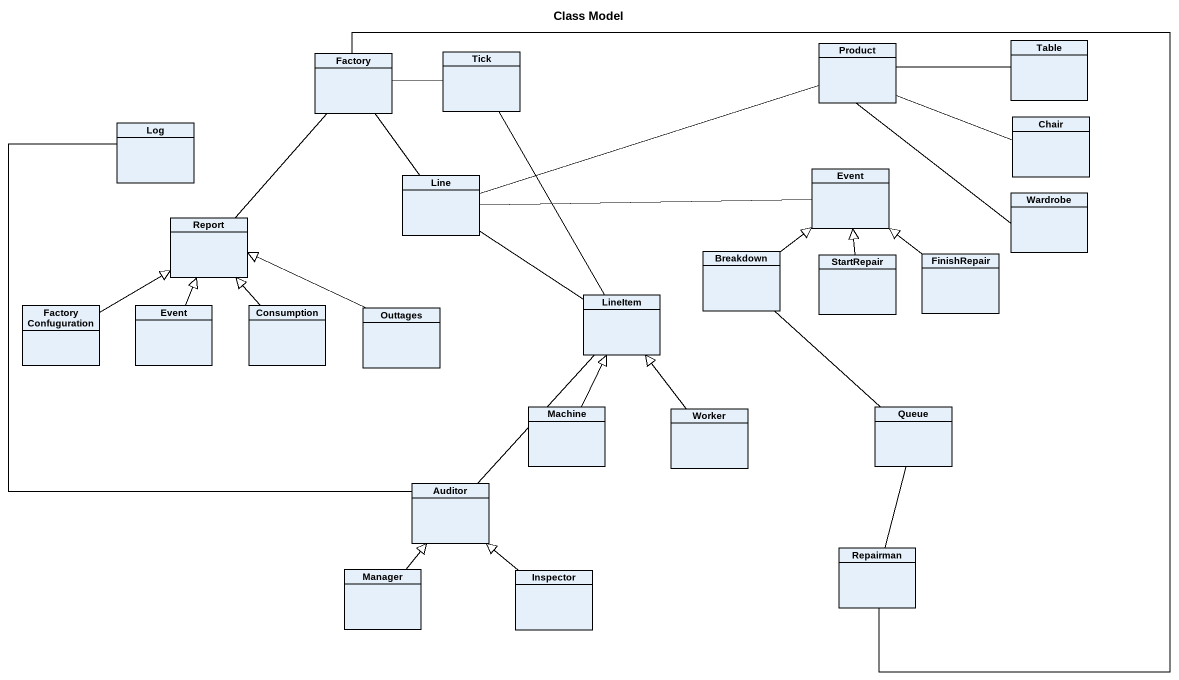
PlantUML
@startuml
title Class Model
hide circle
hide empty members
class Product
class Table
class Factory
class Tick
class Log
class Chair
class Line
class Event
class Wardrobe
class Report
class Breakdown
class StartRepair
class FinishRepair
class FactoryConfuguration
class "Event" as Event_2
class Consumption
class Outtages
class LineItem
class Machine
class Worker
class "Queue" as Queue_
class Auditor
class Repairman
class Manager
class Inspector
Table -left- Product
Factory -right- Tick
Factory -- Report
Tick -- LineItem
Chair -left- Product
Line -right- Product
Line -up- Factory
Line -right- Event
Wardrobe -up- Product
Breakdown -up-|> Event
StartRepair -up-|> Event
FinishRepair -up-|> Event
FactoryConfuguration -right-|> Report
Event_2 -up-|> Report
Consumption -up-|> Report
Outtages -left-|> Report
LineItem -up- Line
Machine -up-|> LineItem
Worker -up-|> LineItem
Queue_ -up- Breakdown
Queue_ -- Repairman
Auditor -up- Log
Auditor -up- LineItem
Repairman -up- Factory
Manager -up-|> Auditor
Inspector -up-|> Auditor
@enduml
